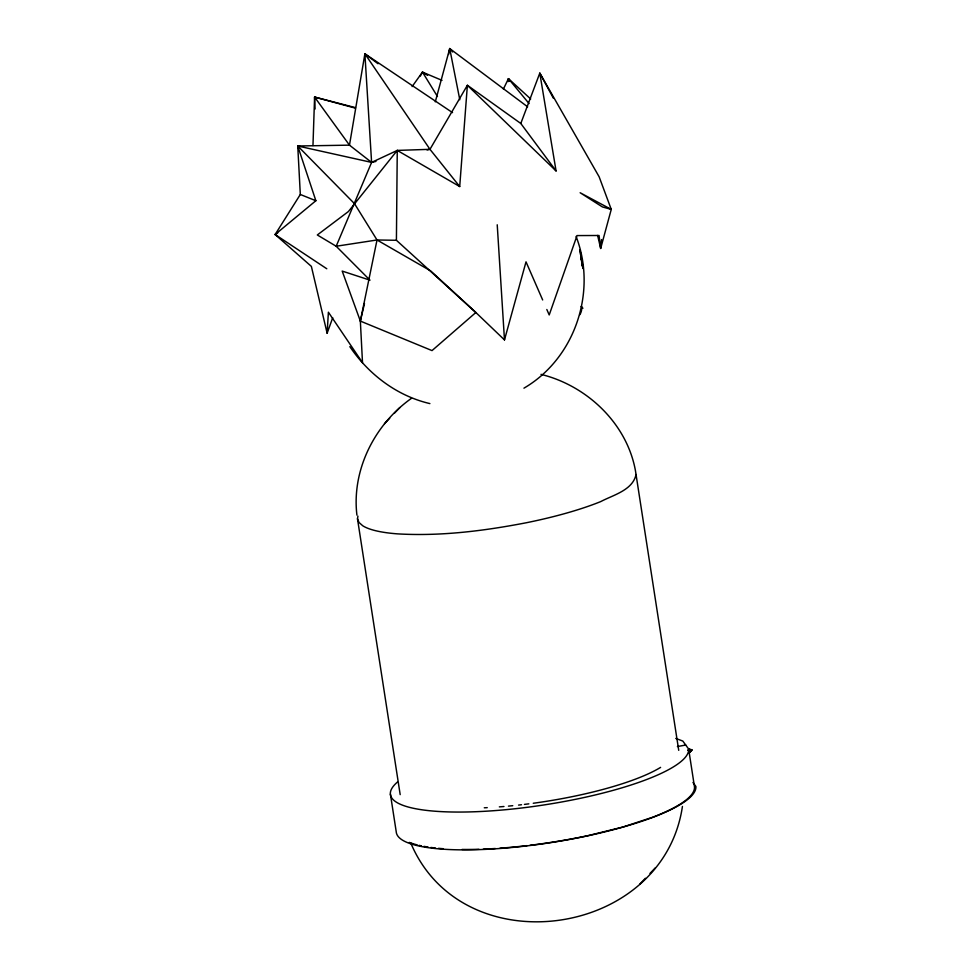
<?xml version="1.0" encoding="UTF-8"?>
<svg xmlns="http://www.w3.org/2000/svg" width="971" height="971" viewBox="0 0 971 971"><rect width="100%" height="100%" fill="white"/><g stroke="black" fill="none" stroke-linecap="round" stroke-linejoin="round"><path stroke-width="1.46" d="M542.668 299.966L526.015 261.842L504.483 339.911L475.863 312.504L396.411 240.286L397.26 150.42L429.971 149.316L459.708 186.541L467.379 85.278L520.796 123.475L556.067 170.932L539.803 73.104L520.796 123.475M312.965 145.541L314.592 97.051L355.495 107.647M459.708 186.541L397.26 150.42L371.602 162.4L297.745 145.99L300.318 194.479L275.121 234.521L311.363 266.382L327.13 333.223L328.392 312.201L362.511 362.681L360.35 321.085L377.015 239.983L354.549 203.728L297.745 145.99L349.475 145.152L371.602 162.4L375.971 161.417M508.185 81.588L508.44 78.663L530.7 98.981M601.547 239.594L600.673 248.455L597.626 235.443M400.186 794.63L357.486 518.817L357.923 516.135M636.041 474.516C632.728 490.282 613.235 494.979 600.746 501.582A146.378 32.674 -8.8 0 1 526.391 522.738C484.08 530.906 440.846 536.38 397.697 533.88A133.464 29.798 -8.8 0 1 362.753 525.772L359.039 522.495L357.486 518.817M452.547 112.624L364.89 53.806L349.475 145.152L314.592 97.051L355.398 108.145M682.431 806.44C662.914 938.192 462.512 966.206 410.697 842.84M448.59 54.473L449.719 48.55L527.654 106.846M397.26 150.42L348.407 211.532L317.311 234.97L336.184 246.246L377.015 239.983L430.626 270.873L475.863 312.504L432.01 350.592L360.35 321.085L364.477 303.547M435.299 101.821L449.719 48.55L452.632 51.973M327.13 333.223L332.725 317.723M503.391 89.053L508.44 78.663L529.074 103.594M420.334 76.054L422.47 72.109L442.011 80.362M427.058 149.971L429.971 149.316L467.379 85.278L556.067 170.932M689.082 753.132L692.044 749.94L688.706 748.714M411.607 398.219C374.782 424.181 351.514 469.83 356.915 515.128M412.117 86.577L422.47 72.109L427.592 75.362M384.48 423.684L389.711 418.222M394.287 413.367L399.894 407.517M639.804 884.108L645.412 878.257M650 873.402L655.219 867.94M689.847 751.894L692.044 749.94M326.79 268.761L275.121 234.521L315.866 200.73L297.745 145.99M523.939 388.169C575.22 358.275 597.347 291.349 576.082 236.414M275.121 234.521L277.706 232.955M689.264 751.797L691.352 751.117M677.394 746.553L685.732 745.036M687.978 750.352L689.022 750.255M377.015 239.983L396.411 240.286M540.993 374.369C586.994 385.669 626.938 423.465 635.471 470.826L678.729 750.328M429.898 403.596C396.957 395.913 368.677 374.43 349.851 346.647M675.743 738.409L682.819 741.067L688.633 749.005L694.483 786.826A150.833 33.669 -8.8 0 1 652.803 817.218L622.362 827.231A150.833 33.669 -8.8 0 1 396.253 831.929L390.403 794.108M300.318 194.479L315.866 200.73M582.928 308.244L581.083 306.605M360.35 321.085L342.193 271.079L369.987 280.17L336.184 246.246L371.602 162.4L364.89 53.806L378.022 63.734M692.966 782.468L695.879 786.437A150.833 33.669 -8.8 0 1 623.746 826.843L588.062 835.643A150.833 33.669 -8.8 0 1 530.081 845.28M364.89 53.806L429.971 149.316M422.47 72.109L437.46 96.493M553.409 98.253L539.803 73.104L599.131 176.783L611.257 209.396L600.673 248.455L599.058 235.492L577.029 235.577L549.21 314.944L546.831 309.494M508.44 78.663L509.751 81.382M582.175 264.5L582.612 266.418L582.297 263.529M449.719 48.55L459.793 99.722M581.92 263.517L579.905 249.632L582.952 268.481L580.634 254.22L582.078 262.073M497.225 224.787L504.483 339.911M314.592 97.051L315.09 109.019M581.884 306.848A29.737 12.805 63.9 0 1 579.626 314.883M688.633 749.005A150.833 33.669 -8.8 0 1 518.016 808.418A150.833 33.669 -8.8 0 1 397.394 782.104M660.608 767.381A136.498 30.477 -8.8 0 1 533.261 803.26M528.843 803.842A136.498 30.477 -8.8 0 1 524.425 804.401M521.488 804.741A136.498 30.477 -8.8 0 1 518.55 805.08M512.749 805.687A136.498 30.477 -8.8 0 1 508.464 806.112M503.961 806.513A136.498 30.477 -8.8 0 1 499.349 806.877M487.236 807.654A136.498 30.477 -8.8 0 1 484.274 807.787M527.083 845.632A150.833 33.669 -8.8 0 1 499.968 848.193M495.344 848.508A150.833 33.669 -8.8 0 1 483.291 849.127M478.909 849.285A150.833 33.669 -8.8 0 1 462.014 849.455M443.298 848.715A150.833 33.669 -8.8 0 1 438.479 848.314M435.372 847.999A150.833 33.669 -8.8 0 1 430.893 847.452M428.041 847.04A150.833 33.669 -8.8 0 1 423.975 846.36M421.438 845.862A150.833 33.669 -8.8 0 1 419.023 845.328M417.239 844.904A150.833 33.669 -8.8 0 1 409.361 842.415M687.978 750.231L689.119 750.801L690.09 750.146L687.978 750.231M611.257 209.396L602.408 206.932L580.148 192.744L611.257 209.396"/></g></svg>
